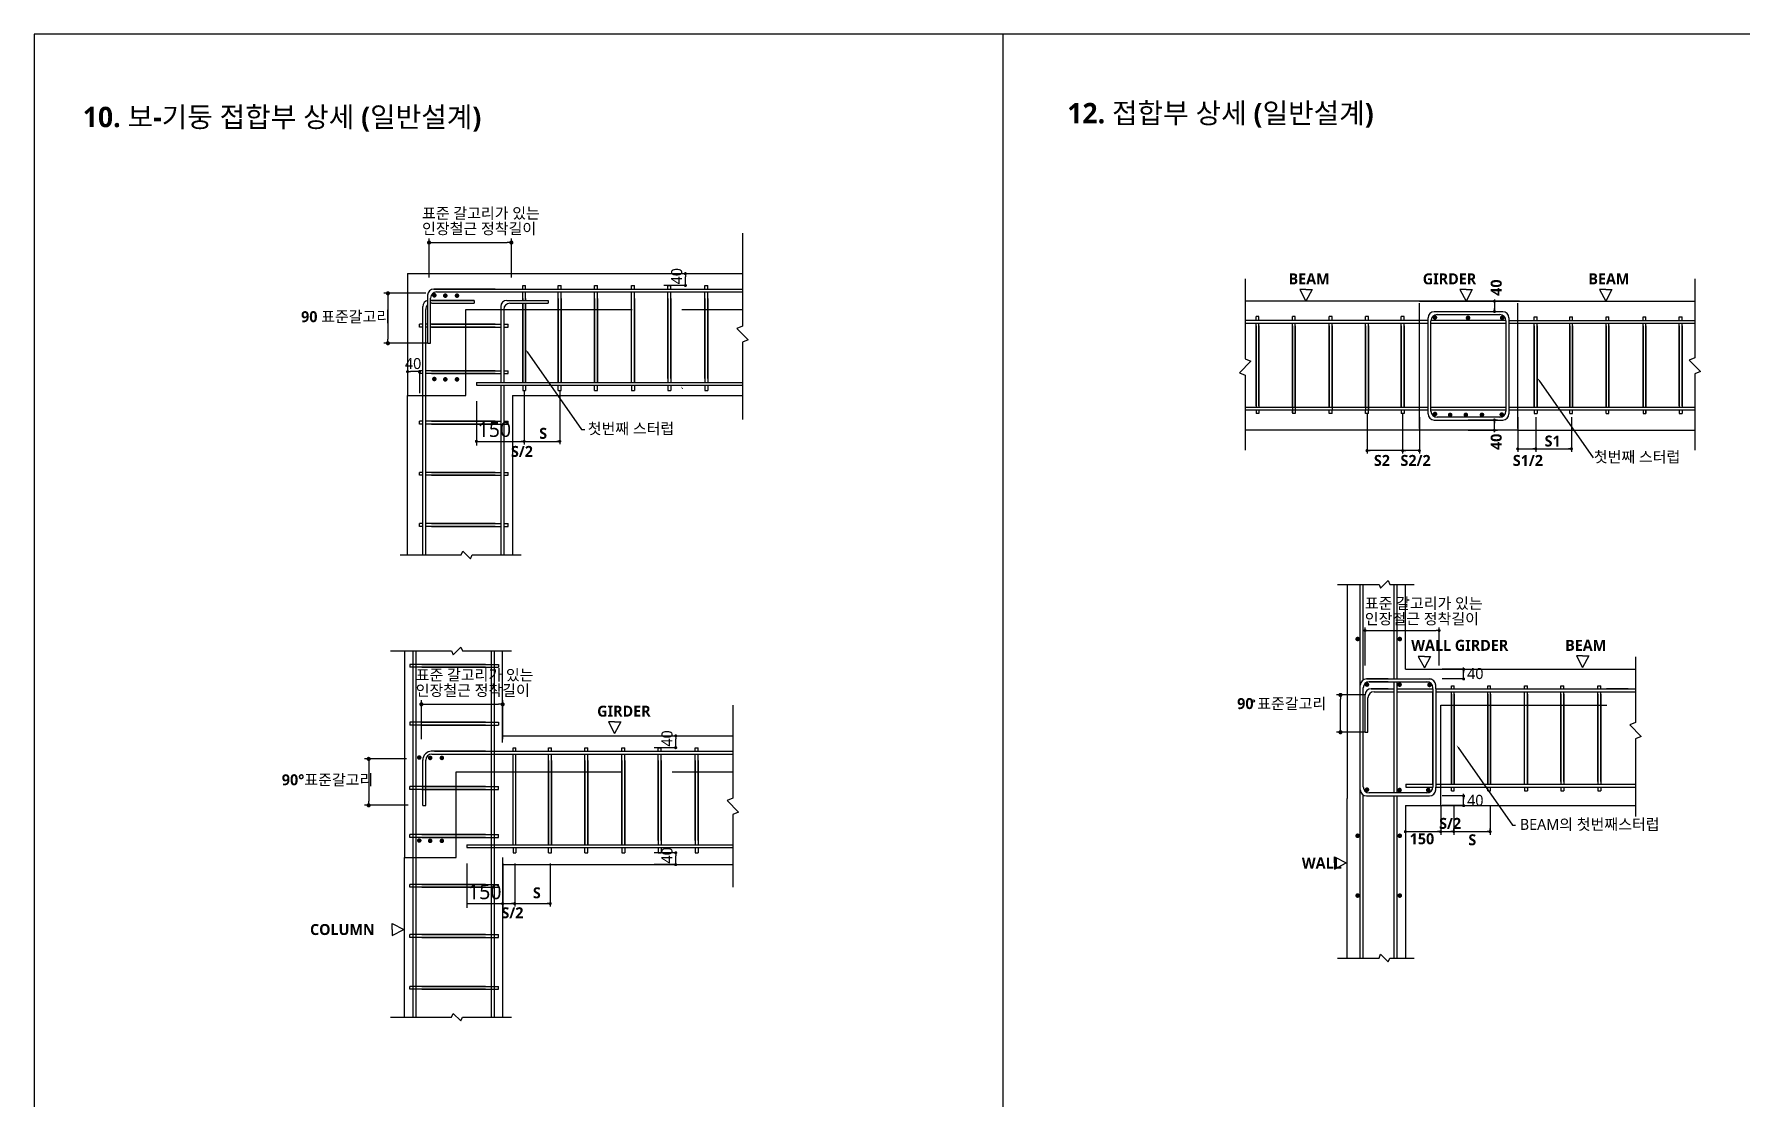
# Model space of a CAD drawing. Header units: millimetres. Extents: x 4573 to 501064, y -176100 to -4304.
# Drawn here: x 4573 to 45697, y -91050 to -65400 of the extents above; entities that cross this region are included whole.
import ezdxf

# ---------------------------------------------------------------- set-up
doc = ezdxf.new("R2010")
doc.units = ezdxf.units.MM
doc.header["$LTSCALE"] = 800
doc.linetypes.add('HID5', pattern=[6.5, 5, -1.5])
doc.layers.get('Defpoints').update_dxf_attribs({"color": 147})
for name, color, linetype in [('BAR', 40, 'Continuous'), ('BAR-S', 4, 'Continuous'), ('DIM', 7, 'Continuous'), ('ELE4', 4, 'Continuous'), ('MIDDLE', 6, 'Continuous'), ('RXLEADER', 7, 'Continuous'), ('SYM', 7, 'Continuous'), ('TEXT5', 7, 'Continuous'), ('W1', 2, 'Continuous')]:
    doc.layers.add(name, color=color, linetype=linetype)
doc.styles.get("Standard").update_dxf_attribs({"font": 'malgun.ttf'})
doc.styles.add('XR-SHEET-맑은고딕', font='malgun.ttf')
doc.styles.add('맑은고딕B', font='malgunbd.ttf')
doc.dimstyles.new('AA', dxfattribs={"dimscale": 0, "dimtxt": 360, "dimasz": 200, "dimexe": 100, "dimexo": 3, "dimgap": 100, "dimtad": 1, "dimdec": 0, "dimzin": 0, "dimdsep": 46, "dimtxsty": 'Standard', "dimcen": 3, "dimadec": 0, "dimazin": 0, "dimtfac": 1, "dimtdec": 0, "dimtix": 1, "dimtmove": 0, "dimatfit": 0, "dimfxl": 1, "dimtolj": 1, "dimtzin": 0, "dimarcsym": 0})

# ---------------------------------------------------------------- blocks, each defined once
blk = doc.blocks.new('*D236')
at = {"layer": 'Defpoints', "color": 0, "transparency": 16777216}
for p in [(14993, -85376), (15856, -85376), (15856, -86346)]:
    blk.add_point(p, dxfattribs=at)
at = {"layer": 'DIM', "color": 0, "lineweight": -2, "transparency": 16777216}
for p, q in [((14993, -85379), (14993, -86446)), ((15856, -85379), (15856, -86446)), ((14993, -86346), (15856, -86346))]:
    blk.add_line(p, q, dxfattribs=at)
at = {"layer": 'DIM', "color": 0, "transparency": 16777216, "insert": (15425, -86062), "char_height": 360, "attachment_point": 5}
blk.add_mtext('\\A1;150', dxfattribs=at)
blk = doc.blocks.new('_Dot')
at = {"color": 0, "linetype": 'ByBlock', "lineweight": -2}
blk.add_line((-0.5, 0), (-1, 0), dxfattribs=at)
at = {"color": 0, "linetype": 'ByBlock', "const_width": 0.5}
blk.add_lwpolyline([(-0.25, 0, 1), (0.25, 0, 1)], format="xyb", close=True, dxfattribs=at)
blk = doc.blocks.new('*D237')
at = {"layer": 'Defpoints', "color": 0, "transparency": 16777216}
for p in [(13543, -82860), (12629, -83978), (13587, -83978)]:
    blk.add_point(p, dxfattribs=at)
at = {"layer": 'DIM', "color": 0, "lineweight": -2, "transparency": 16777216}
for p, q in [((13540, -82860), (12529, -82860)), ((12629, -82960), (12629, -83878)), ((13584, -83978), (12529, -83978))]:
    blk.add_line(p, q, dxfattribs=at)
at = {"layer": 'DIM', "color": 0, "lineweight": -2, "transparency": 16777216, "xscale": 100, "yscale": 100, "zscale": 100}
for p, rotation in [((12629, -82860), 90), ((12629, -83978), 270)]:
    blk.add_blockref('_Dot', p, dxfattribs=dict(at, rotation=rotation))
blk = doc.blocks.new('*D233')
at = {"layer": 'Defpoints', "color": 0, "transparency": 16777216}
for p in [(15856, -81545), (13899, -82390), (15856, -82390)]:
    blk.add_point(p, dxfattribs=at)
at = {"layer": 'DIM', "color": 0, "lineweight": -2, "transparency": 16777216}
for p, q in [((13899, -82387), (13899, -81445)), ((13999, -81545), (15756, -81545)), ((15856, -82387), (15856, -81445))]:
    blk.add_line(p, q, dxfattribs=at)
at = {"layer": 'DIM', "color": 0, "lineweight": -2, "transparency": 16777216, "xscale": 100, "yscale": 100, "zscale": 100, "rotation": 180}
blk.add_blockref('_Dot', (13899, -81545), dxfattribs=at)
at = {"layer": 'DIM', "color": 0, "lineweight": -2, "transparency": 16777216, "xscale": 100, "yscale": 100, "zscale": 100}
blk.add_blockref('_Dot', (15856, -81545), dxfattribs=at)
blk = doc.blocks.new('*D229')
at = {"layer": 'Defpoints', "color": 0, "linetype": 'ByBlock', "transparency": 16777216}
for p in [(15224, -74240), (16089, -74240), (16089, -75210)]:
    blk.add_point(p, dxfattribs=at)
at = {"layer": 'DIM', "color": 0, "linetype": 'ByBlock', "lineweight": -2, "transparency": 16777216}
for p, q in [((15224, -74243), (15224, -75310)), ((16089, -74243), (16089, -75310)), ((15224, -75210), (16089, -75210))]:
    blk.add_line(p, q, dxfattribs=at)
at = {"layer": 'DIM', "color": 0, "linetype": 'ByBlock', "transparency": 16777216, "insert": (15656, -74926), "char_height": 360, "attachment_point": 5}
blk.add_mtext('\\A1;150', dxfattribs=at)
blk = doc.blocks.new('*D230')
at = {"layer": 'Defpoints', "color": 0, "linetype": 'ByBlock', "transparency": 16777216}
for p in [(16065, -70421), (14083, -71265), (16065, -71265)]:
    blk.add_point(p, dxfattribs=at)
at = {"layer": 'DIM', "color": 0, "linetype": 'ByBlock', "lineweight": -2, "transparency": 16777216}
for p, q in [((14083, -71262), (14083, -70321)), ((16065, -71262), (16065, -70321)), ((14183, -70421), (15965, -70421))]:
    blk.add_line(p, q, dxfattribs=at)
at = {"layer": 'DIM', "color": 0, "linetype": 'ByBlock', "lineweight": -2, "transparency": 16777216, "xscale": 100, "yscale": 100, "zscale": 100, "rotation": 180}
blk.add_blockref('_Dot', (14083, -70421), dxfattribs=at)
at = {"layer": 'DIM', "color": 0, "linetype": 'ByBlock', "lineweight": -2, "transparency": 16777216, "xscale": 100, "yscale": 100, "zscale": 100}
blk.add_blockref('_Dot', (16065, -70421), dxfattribs=at)
blk = doc.blocks.new('*D231')
at = {"layer": 'Defpoints', "color": 0, "linetype": 'ByBlock', "transparency": 16777216}
for p in [(14006, -71644), (13092, -72847), (14050, -72847)]:
    blk.add_point(p, dxfattribs=at)
at = {"layer": 'DIM', "color": 0, "linetype": 'ByBlock', "lineweight": -2, "transparency": 16777216}
for p, q in [((14003, -71644), (12992, -71644)), ((13092, -71744), (13092, -72747)), ((14047, -72847), (12992, -72847))]:
    blk.add_line(p, q, dxfattribs=at)
at = {"layer": 'DIM', "color": 0, "linetype": 'ByBlock', "lineweight": -2, "transparency": 16777216, "xscale": 100, "yscale": 100, "zscale": 100}
for p, rotation in [((13092, -71644), 90), ((13092, -72847), 270)]:
    blk.add_blockref('_Dot', p, dxfattribs=dict(at, rotation=rotation))
blk = doc.blocks.new('*D238')
at = {"layer": 'Defpoints', "color": 0, "transparency": 16777216}
for p in [(36032, -81319), (36623, -81319), (36623, -82218)]:
    blk.add_point(p, dxfattribs=at)
at = {"layer": 'DIM', "color": 0, "lineweight": -2, "transparency": 16777216}
for p, q in [((36620, -81319), (35932, -81319)), ((36032, -82118), (36032, -81419)), ((36620, -82218), (35932, -82218))]:
    blk.add_line(p, q, dxfattribs=at)
at = {"layer": 'DIM', "color": 0, "lineweight": -2, "transparency": 16777216, "xscale": 100, "yscale": 100, "zscale": 100}
for p, rotation in [((36032, -81319), 90), ((36032, -82218), 270)]:
    blk.add_blockref('_Dot', p, dxfattribs=dict(at, rotation=rotation))

msp = doc.modelspace()

# ---------------------------------------------------------------- linework, layer by layer
at = {"color": 7}
for p, q in [((20256.5, -71454.6), (19737.1, -71454.6)), ((38997.2, -80702.2), (38477.8, -80702.2)), ((38997.2, -80934.5), (38477.8, -80934.5))]:
    msp.add_line(p, q, dxfattribs=at)
at = {"color": 0, "linetype": 'ByBlock'}
for p, q in [((20256.5, -71381.1), (20256.5, -71242.9)), ((38997.2, -80861), (38997.2, -80654.6))]:
    msp.add_line(p, q, dxfattribs=at)
at = {"color": 4}
for p, q in [((34068.1, -72200.4), (33998.6, -72200.4)), ((34942.2, -72200.4), (34872.7, -72200.4)), ((35832.5, -72200.4), (35763, -72200.4)), ((36706.6, -72200.4), (36637.1, -72200.4)), ((37564.5, -72200.4), (37495, -72200.4)), ((40694.9, -72211.2), (40764.4, -72211.2)), ((41552.8, -72211.2), (41622.3, -72211.2)), ((42426.9, -72211.2), (42496.4, -72211.2)), ((43317.2, -72211.2), (43386.7, -72211.2)), ((44191.3, -72211.2), (44260.8, -72211.2)), ((34068.1, -74537.1), (33998.6, -74537.1)), ((34942.2, -74537.1), (34872.7, -74537.1)), ((35832.5, -74537.1), (35763, -74537.1)), ((36706.6, -74537.1), (36637.1, -74537.1)), ((37564.5, -74537.1), (37495, -74537.1)), ((40694.9, -74540.4), (40764.4, -74540.4)), ((41552.8, -74540.4), (41622.3, -74540.4)), ((42426.9, -74540.4), (42496.4, -74540.4)), ((43317.2, -74540.4), (43386.7, -74540.4)), ((44191.3, -74540.4), (44260.8, -74540.4))]:
    msp.add_line(p, q, dxfattribs=at)
at = {"color": 4, "const_width": 55}
for points in [[(38278.8, -72225.8, 1), (38334.2, -72225.8, 1)], [(39075.5, -72234.8, 1), (39130.8, -72234.8, 1)], [(39898.2, -72234.8, 1), (39953.5, -72234.8, 1)], [(38281, -74552, 1), (38336.3, -74552, 1)], [(38645.9, -74573.3, 1), (38701.2, -74573.3, 1)], [(39022.2, -74570.5, 1), (39077.5, -74570.5, 1)], [(39411.7, -74570.3, 1), (39467, -74570.3, 1)], [(39887.1, -74564.1, 1), (39942.4, -74564.1, 1)]]:
    msp.add_lwpolyline(points, format="xyb", close=True, dxfattribs=at)
at = {"color": 7}
msp.add_circle((33934.5, -81464), 27.6, dxfattribs=at)
at = {"layer": 'BAR'}
for p, q in [((14196.8, -71540.4), (21629.3, -71540.4)), ((15671.9, -71540.4), (14196.8, -71540.4)), ((16338.2, -71540.4), (16338.2, -71454.1)), ((16338.2, -71454.1), (16407.7, -71454.1)), ((16407.7, -71540.4), (16407.7, -71454.1)), ((17196.1, -71540.4), (17196.1, -71454.1)), ((17196.1, -71454.1), (17265.6, -71454.1)), ((17265.6, -71540.4), (17265.6, -71454.1)), ((18070.2, -71540.4), (18070.2, -71454.1)), ((18070.2, -71454.1), (18139.7, -71454.1)), ((18139.7, -71540.4), (18139.7, -71454.1)), ((18960.5, -71540.4), (18960.5, -71454.1)), ((18960.5, -71454.1), (19030, -71454.1)), ((19030, -71540.4), (19030, -71454.1)), ((19834.6, -71540.4), (19834.6, -71454.1)), ((19834.6, -71454.1), (19904.1, -71454.1)), ((19904.1, -71540.4), (19904.1, -71454.1)), ((20724.9, -71540.4), (20724.9, -71454.1)), ((20724.9, -71454.1), (20794.4, -71454.1)), ((20794.4, -71540.4), (20794.4, -71454.1)), ((13936.2, -77946), (13936.2, -71960.4)), ((14049.8, -72847.2), (14049.8, -71687.4)), ((14119.2, -72847.2), (14119.2, -71756.9)), ((15166.1, -71813.4), (14119.2, -71813.4)), ((14144.7, -71813.4), (15166.1, -71813.4)), ((14152.7, -71882.8), (15166.1, -71882.8)), ((14266.3, -71609.9), (21629.3, -71609.9)), ((15166.1, -71813.4), (15166.1, -71882.8)), ((15810.9, -71960.4), (15810.9, -73790.7)), ((15958, -71813.4), (16955.6, -71813.4)), ((16027.5, -71882.8), (16955.6, -71882.8)), ((16338.2, -71813.4), (16338.2, -71609.9)), ((16338.2, -71766.8), (16338.2, -71813.4)), ((16338.2, -71882.8), (16338.2, -73790.7)), ((16338.2, -73807.3), (16338.2, -71882.8)), ((16407.7, -71813.4), (16407.7, -71609.9)), ((16407.7, -71766.8), (16407.7, -71813.4)), ((16407.7, -71882.8), (16407.7, -73790.7)), ((16407.7, -73807.3), (16407.7, -71882.8)), ((16955.6, -71813.4), (16955.6, -71882.8)), ((17196.1, -73790.7), (17196.1, -71609.9)), ((17196.1, -71766.8), (17196.1, -73790.7)), ((17265.6, -73790.7), (17265.6, -71609.9)), ((17265.6, -71766.8), (17265.6, -73790.7)), ((18070.2, -73790.7), (18070.2, -71609.9)), ((18070.2, -71766.8), (18070.2, -73790.7)), ((18139.7, -73790.7), (18139.7, -71609.9)), ((18139.7, -71766.8), (18139.7, -73790.7)), ((18960.5, -73794.1), (18960.5, -71609.9)), ((19030, -73790.7), (19030, -71609.9)), ((19030, -71766.8), (19030, -73790.7)), ((19834.6, -73692.4), (19834.6, -71609.9)), ((19834.6, -71766.8), (19834.6, -73790.7)), ((19904.1, -73692.4), (19904.1, -71609.9)), ((19904.1, -71766.8), (19904.1, -73790.7)), ((20724.9, -73692.4), (20724.9, -71609.9)), ((20724.9, -71766.8), (20724.9, -73790.7)), ((20794.4, -73692.4), (20794.4, -71609.9)), ((20794.4, -71766.8), (20794.4, -73790.7)), ((14005.7, -77946), (14005.7, -72029.9)), ((15880.4, -72029.9), (15880.4, -73790.7)), ((38142, -72302), (33733.6, -72302)), ((38142, -72371.5), (33733.6, -72371.5)), ((33998.6, -72302), (33998.6, -72200.4)), ((33998.6, -74352.2), (33998.6, -72371.5)), ((34068.1, -72302), (34068.1, -72200.4)), ((34068.1, -74352.2), (34068.1, -72371.5)), ((34872.7, -72302), (34872.7, -72200.4)), ((34872.7, -74392), (34872.7, -72371.5)), ((34942.2, -72302), (34942.2, -72200.4)), ((34942.2, -74392), (34942.2, -72371.5)), ((35763, -72302), (35763, -72200.4)), ((35763, -74392), (35763, -72371.5)), ((35832.5, -72302), (35832.5, -72200.4)), ((35832.5, -74392), (35832.5, -72371.5)), ((36637.1, -72302), (36637.1, -72200.4)), ((36637.1, -74392), (36637.1, -72371.5)), ((36706.6, -72302), (36706.6, -72200.4)), ((36706.6, -74537.1), (36706.6, -72371.5)), ((37495, -72302), (37495, -72200.4)), ((37495, -74392), (37495, -72371.5)), ((37564.5, -72302), (37564.5, -72200.4)), ((37564.5, -74392), (37564.5, -72371.5)), ((38142, -74549.4), (38142, -72234.3)), ((40016.7, -72302), (38211.5, -72302)), ((38211.5, -74479.9), (38211.5, -72303.7)), ((40016.7, -72371.5), (38211.5, -72371.5)), ((39939.1, -72087.2), (38289, -72087.2)), ((38358.5, -72156.7), (39869.6, -72156.7)), ((40016.7, -72303.7), (40016.7, -74479.9)), ((40086.2, -72234.3), (40086.2, -74549.4)), ((40086.2, -72302), (44564.7, -72302)), ((44564.7, -72371.5), (40086.2, -72371.5)), ((40694.9, -72302), (40694.9, -72211.2)), ((40694.9, -74392), (40694.9, -72371.5)), ((40764.4, -72302), (40764.4, -72211.2)), ((40764.4, -74392), (40764.4, -72371.5)), ((41552.8, -72302), (41552.8, -72211.2)), ((41552.8, -74392), (41552.8, -72371.5)), ((41622.3, -72302), (41622.3, -72211.2)), ((41622.3, -74392), (41622.3, -72371.5)), ((42426.9, -72302), (42426.9, -72211.2)), ((42426.9, -74392), (42426.9, -72371.5)), ((42496.4, -72302), (42496.4, -72211.2)), ((42496.4, -74392), (42496.4, -72371.5)), ((43317.2, -72302), (43317.2, -72211.2)), ((43317.2, -74392), (43317.2, -72371.5)), ((43386.7, -72302), (43386.7, -72211.2)), ((43386.7, -74392), (43386.7, -72371.5)), ((44191.3, -72302), (44191.3, -72211.2)), ((44191.3, -74352.2), (44191.3, -72371.5)), ((44260.8, -72302), (44260.8, -72211.2)), ((44260.8, -74352.2), (44260.8, -72371.5)), ((13936.2, -72389.2), (13852.6, -72389.2)), ((13852.6, -72458.7), (13852.6, -72389.2)), ((13936.2, -72458.7), (13852.6, -72458.7)), ((14049.8, -72389.2), (14005.7, -72389.2)), ((14049.8, -72458.7), (14005.7, -72458.7)), ((15672.9, -72389.2), (14119.2, -72389.2)), ((15672.9, -72458.7), (14119.2, -72458.7)), ((14145.6, -72389.2), (15810.9, -72389.2)), ((14145.6, -72458.7), (15810.9, -72458.7)), ((15880.4, -72389.2), (15985.6, -72389.2)), ((15880.4, -72458.7), (15985.6, -72458.7)), ((15985.6, -72458.7), (15985.6, -72389.2)), ((33998.6, -72426.5), (33998.6, -74392)), ((34068.1, -72426.5), (34068.1, -74392)), ((34872.7, -72426.5), (34872.7, -74537.1)), ((34942.2, -72426.5), (34942.2, -74537.1)), ((35763, -72426.5), (35763, -74392)), ((35832.5, -72426.5), (35832.5, -74467.6)), ((36637.1, -72426.5), (36637.1, -74467.6)), ((36706.6, -72426.5), (36706.6, -74467.6)), ((37495, -72426.5), (37495, -74392)), ((37564.5, -72426.5), (37564.5, -74392)), ((40694.9, -72426.5), (40694.9, -74392)), ((40764.4, -72426.5), (40764.4, -74392)), ((41552.8, -72426.5), (41552.8, -74392)), ((41622.3, -72426.5), (41622.3, -74392)), ((42426.9, -72426.5), (42426.9, -74392)), ((42496.4, -72426.5), (42496.4, -74392)), ((43317.2, -72426.5), (43317.2, -74392)), ((43386.7, -72426.5), (43386.7, -74392)), ((44191.3, -72426.5), (44191.3, -74392)), ((44260.8, -72426.5), (44260.8, -74392)), ((14049.8, -72847.2), (14119.2, -72847.2)), ((13936.2, -73508.6), (13852.6, -73508.6)), ((13936.2, -73578), (13852.6, -73578)), ((15672.9, -73508.6), (14005.7, -73508.6)), ((15672.9, -73578), (14005.7, -73578)), ((14145.6, -73508.6), (15810.9, -73508.6)), ((14145.6, -73578), (15810.9, -73578)), ((15880.4, -73508.6), (15985.6, -73508.6)), ((15880.4, -73578), (15985.6, -73578)), ((15985.6, -73578), (15985.6, -73508.6)), ((15224.2, -73790.7), (21629.3, -73790.7)), ((15224.2, -73790.7), (15224.2, -73860.1)), ((15224.2, -73860.1), (21629.3, -73860.1)), ((15810.9, -73860.1), (15810.9, -77946)), ((15880.4, -73860.1), (15880.4, -77946)), ((16338.2, -73860.1), (16338.2, -73985.5)), ((16338.2, -73985.5), (16407.7, -73985.5)), ((16407.7, -73860.1), (16407.7, -73985.5)), ((17196.1, -73985.5), (17196.1, -73860.1)), ((17196.1, -73985.5), (17265.6, -73985.5)), ((17265.6, -73985.5), (17265.6, -73860.1)), ((18070.2, -73985.5), (18070.2, -73860.1)), ((18070.2, -73985.5), (18139.7, -73985.5)), ((18139.7, -73985.5), (18139.7, -73860.1)), ((18960.5, -73860.1), (18960.5, -73985.5)), ((18960.5, -73985.5), (19030, -73985.5)), ((19030, -73860.1), (19030, -73985.5)), ((19030, -73863.5), (19030, -73860.1)), ((19834.6, -73860.1), (19834.6, -73985.5)), ((19834.6, -73985.5), (19904.1, -73985.5)), ((19904.1, -73860.1), (19904.1, -73985.5)), ((20724.9, -73860.1), (20724.9, -73985.5)), ((20724.9, -73985.5), (20794.4, -73985.5)), ((20794.4, -73860.1), (20794.4, -73985.5)), ((38142, -74392), (33733.6, -74392)), ((40016.7, -74392), (38211.5, -74392)), ((44564.7, -74392), (40086.2, -74392)), ((13936.2, -74725.8), (13852.6, -74725.8)), ((13852.6, -74795.3), (13852.6, -74725.8)), ((13936.2, -74795.3), (13852.6, -74795.3)), ((15672.9, -74725.8), (14005.7, -74725.8)), ((15672.9, -74795.3), (14005.7, -74795.3)), ((14145.6, -74725.8), (15810.9, -74725.8)), ((14145.6, -74795.3), (15810.9, -74795.3)), ((15880.4, -74725.8), (15985.6, -74725.8)), ((15880.4, -74795.3), (15985.6, -74795.3)), ((15985.6, -74795.3), (15985.6, -74725.8)), ((38142, -74461.5), (33733.6, -74461.5)), ((33998.6, -74461.5), (33998.6, -74537.1)), ((34068.1, -74461.5), (34068.1, -74537.1)), ((34872.7, -74523.3), (34872.7, -74461.5)), ((35763, -74461.5), (35763, -74467.6)), ((35763, -74537.1), (35763, -74461.5)), ((35832.5, -74537.1), (35832.5, -74461.5)), ((36637.1, -74537.1), (36637.1, -74461.5)), ((37495, -74461.5), (37495, -74537.1)), ((37495, -74467.1), (37495, -74461.5)), ((37564.5, -74461.5), (37564.5, -74537.1)), ((37564.5, -74467.1), (37564.5, -74461.5)), ((40016.7, -74461.5), (38211.5, -74461.5)), ((38289, -74696.4), (39939.1, -74696.4)), ((39869.6, -74626.9), (38358.5, -74626.9)), ((44564.7, -74461.5), (40086.2, -74461.5)), ((40694.9, -74461.5), (40694.9, -74540.4)), ((40694.9, -74467.1), (40694.9, -74461.5)), ((40764.4, -74461.5), (40764.4, -74540.4)), ((40764.4, -74467.1), (40764.4, -74461.5)), ((41552.8, -74540.4), (41552.8, -74461.5)), ((41622.3, -74540.4), (41622.3, -74461.5)), ((42426.9, -74540.4), (42426.9, -74461.5)), ((42496.4, -74540.4), (42496.4, -74461.5)), ((43317.2, -74461.5), (43317.2, -74540.4)), ((43386.7, -74461.5), (43386.7, -74540.4)), ((43386.7, -74523.3), (43386.7, -74461.5)), ((44191.3, -74461.5), (44191.3, -74540.4)), ((44260.8, -74461.5), (44260.8, -74540.4)), ((13936.2, -75957.5), (13852.6, -75957.5)), ((13852.6, -76027), (13852.6, -75957.5)), ((13936.2, -76027), (13852.6, -76027)), ((15672.9, -75957.5), (14005.7, -75957.5)), ((15672.9, -76027), (14005.7, -76027)), ((14145.6, -75957.5), (15810.9, -75957.5)), ((14145.6, -76027), (15810.9, -76027)), ((15880.4, -75957.5), (15985.6, -75957.5)), ((15880.4, -76027), (15985.6, -76027)), ((15985.6, -76027), (15985.6, -75957.5)), ((13936.2, -77190.5), (13852.6, -77190.5)), ((13852.6, -77260), (13852.6, -77190.5)), ((13936.2, -77260), (13852.6, -77260)), ((15672.9, -77190.5), (14005.7, -77190.5)), ((15672.9, -77260), (14005.7, -77260)), ((14145.6, -77190.5), (15810.9, -77190.5)), ((14145.6, -77260), (15810.9, -77260)), ((15880.4, -77190.5), (15985.6, -77190.5)), ((15880.4, -77260), (15985.6, -77260)), ((15985.6, -77260), (15985.6, -77190.5)), ((36509.7, -87659.1), (36509.7, -78657.3)), ((36579.2, -80956.3), (36579.2, -78657.3)), ((37317.3, -78657.3), (37317.3, -80934.1)), ((37386.8, -78657.3), (37386.8, -80934.1)), ((13619.5, -80583.4), (13619.5, -80652.9)), ((15439.8, -80583.4), (13619.5, -80583.4)), ((13703.1, -89081.7), (13703.1, -80259.7)), ((13772.6, -89081.7), (13772.6, -80259.7)), ((13912.5, -80583.4), (15752.5, -80583.4)), ((15577.9, -80259.7), (15577.9, -89081.7)), ((15647.3, -80259.7), (15647.3, -89081.7)), ((15752.5, -80583.4), (15752.5, -80652.9)), ((15439.8, -80652.9), (13619.5, -80652.9)), ((13912.5, -80652.9), (15752.5, -80652.9)), ((36656.8, -80934.1), (38226.6, -80934.1)), ((37179.3, -80934.1), (36656.8, -80934.1)), ((36719.1, -81003.6), (38157.1, -81003.6)), ((37179.3, -81003.6), (36726.2, -81003.6)), ((37317.3, -81003.6), (37317.3, -81241.7)), ((37386.8, -81003.6), (37386.8, -81241.7)), ((36579.2, -83533.3), (36579.2, -81150.7)), ((36623.3, -82218.1), (36623.3, -81319.2)), ((36692.7, -82218.1), (36692.7, -81388.7)), ((36770.3, -81172.2), (37317.3, -81172.2)), ((37178.3, -81172.2), (36770.3, -81172.2)), ((36839.8, -81241.7), (37317.3, -81241.7)), ((37317.3, -81241.7), (37317.3, -83680.3)), ((37386.8, -81172.2), (38255.7, -81172.2)), ((37386.8, -81241.7), (38255.7, -81241.7)), ((37386.8, -81241.7), (37386.8, -83680.3)), ((38255.7, -81172.2), (38255.7, -81150.7)), ((38255.7, -81172.2), (38255.7, -83539.2)), ((38255.7, -83469.7), (38255.7, -81241.7)), ((38325.2, -81172.2), (38325.2, -81081.2)), ((38325.2, -81172.2), (38435.9, -81172.2)), ((38325.2, -81172.2), (38325.2, -83539.2)), ((38325.2, -81241.7), (43135.7, -81241.7)), ((38435.9, -81172.2), (43135.7, -81172.2)), ((38702.5, -81172.2), (38702.5, -81102.4)), ((38702.5, -81102.4), (38772, -81102.4)), ((38702.5, -83469.7), (38702.5, -81241.7)), ((38702.5, -81300.2), (38702.5, -83469.7)), ((38772, -81172.2), (38772, -81102.4)), ((38772, -83469.7), (38772, -81241.7)), ((38772, -81300.2), (38772, -83469.7)), ((39576.6, -81172.2), (39576.6, -81102.4)), ((39576.6, -81102.4), (39646.1, -81102.4)), ((39576.6, -83469.7), (39576.6, -81241.7)), ((39576.6, -81300.2), (39576.6, -83469.7)), ((39646.1, -81172.2), (39646.1, -81102.4)), ((39646.1, -83469.7), (39646.1, -81241.7)), ((39646.1, -81300.2), (39646.1, -83469.7)), ((40466.9, -81172.2), (40466.9, -81102.4)), ((40466.9, -81102.4), (40536.4, -81102.4)), ((40466.9, -83469.7), (40466.9, -81241.7)), ((40536.4, -81172.2), (40536.4, -81102.4)), ((40536.4, -83469.7), (40536.4, -81241.7)), ((40536.4, -81300.2), (40536.4, -83469.7)), ((41341, -81172.2), (41341, -81102.4)), ((41341, -81102.4), (41410.5, -81102.4)), ((41341, -83405.6), (41341, -81241.7)), ((41341, -81300.2), (41341, -83469.7)), ((41410.5, -81172.2), (41410.5, -81102.4)), ((41410.5, -83405.6), (41410.5, -81241.7)), ((41410.5, -81300.2), (41410.5, -83469.7)), ((42231.3, -81172.2), (42231.3, -81102.4)), ((42231.3, -81102.4), (42300.8, -81102.4)), ((42231.3, -83405.6), (42231.3, -81241.7)), ((42231.3, -81300.2), (42231.3, -83469.7)), ((42300.8, -81172.2), (42300.8, -81102.4)), ((42300.8, -83405.6), (42300.8, -81241.7)), ((42300.8, -81300.2), (42300.8, -83469.7)), ((13619.5, -81976.8), (13619.5, -82046.3)), ((15439.8, -81976.8), (13619.5, -81976.8)), ((15439.8, -82046.3), (13619.5, -82046.3)), ((13912.5, -81976.8), (15752.5, -81976.8)), ((13912.5, -82046.3), (15752.5, -82046.3)), ((15752.5, -81976.8), (15752.5, -82046.3)), ((36623.3, -82218.1), (36692.7, -82218.1)), ((16105.2, -82676.1), (16105.2, -82589.8)), ((16105.2, -82589.8), (16174.6, -82589.8)), ((16174.6, -82676.1), (16174.6, -82589.8)), ((16963.1, -82676.1), (16963.1, -82589.8)), ((16963.1, -82589.8), (17032.6, -82589.8)), ((17032.6, -82676.1), (17032.6, -82589.8)), ((17837.2, -82676.1), (17837.2, -82589.8)), ((17837.2, -82589.8), (17906.7, -82589.8)), ((17906.7, -82676.1), (17906.7, -82589.8)), ((18727.5, -82676.1), (18727.5, -82589.8)), ((18727.5, -82589.8), (18797, -82589.8)), ((18797, -82676.1), (18797, -82589.8)), ((19601.6, -82676.1), (19601.6, -82589.8)), ((19601.6, -82589.8), (19671.1, -82589.8)), ((19671.1, -82676.1), (19671.1, -82589.8)), ((20491.9, -82676.1), (20491.9, -82589.8)), ((20491.9, -82589.8), (20561.4, -82589.8)), ((20561.4, -82676.1), (20561.4, -82589.8)), ((13932.8, -83983), (13932.8, -82880)), ((14002.3, -83983), (14002.3, -82892.7)), ((15438.9, -82676.1), (14136.7, -82676.1)), ((14149.3, -82745.6), (21396.2, -82745.6)), ((14210.5, -82676.1), (16696.4, -82676.1)), ((16105.2, -84926.4), (16105.2, -82745.6)), ((16174.6, -84926.4), (16174.6, -82745.6)), ((16696.4, -82676.1), (21396.2, -82676.1)), ((16963.1, -84926.4), (16963.1, -82745.6)), ((16963.1, -82902.5), (16963.1, -84926.4)), ((17032.6, -84926.4), (17032.6, -82745.6)), ((17032.6, -82902.5), (17032.6, -84926.4)), ((17837.2, -84926.4), (17837.2, -82745.6)), ((17837.2, -82902.5), (17837.2, -84926.4)), ((17906.7, -84926.4), (17906.7, -82745.6)), ((17906.7, -82902.5), (17906.7, -84926.4)), ((18727.5, -84929.8), (18727.5, -82745.6)), ((18727.5, -82902.5), (18727.5, -84926.4)), ((18797, -84926.4), (18797, -82745.6)), ((18797, -82902.5), (18797, -84926.4)), ((19601.6, -84828.2), (19601.6, -82745.6)), ((19601.6, -82902.5), (19601.6, -84926.4)), ((19671.1, -84828.2), (19671.1, -82745.6)), ((19671.1, -82902.5), (19671.1, -84926.4)), ((20491.9, -84828.2), (20491.9, -82745.6)), ((20491.9, -82902.5), (20491.9, -84926.4)), ((20561.4, -84828.2), (20561.4, -82745.6)), ((20561.4, -82902.5), (20561.4, -84926.4)), ((37607, -83469.7), (37607, -83539.2)), ((37607, -83469.7), (38255.7, -83469.7)), ((38325.2, -83469.7), (43135.7, -83469.7)), ((13619.5, -83594.5), (13619.5, -83525)), ((15439.8, -83525), (13619.5, -83525)), ((15439.8, -83594.5), (13619.5, -83594.5)), ((13912.5, -83525), (15752.5, -83525)), ((13912.5, -83594.5), (15752.5, -83594.5)), ((15752.5, -83594.5), (15752.5, -83525)), ((36579.2, -87659.1), (36579.2, -83727.7)), ((36656.8, -83749.8), (38178.2, -83749.8)), ((38108.7, -83680.3), (36726.2, -83680.3)), ((37317.3, -83749.8), (37317.3, -87659.1)), ((37386.8, -83749.8), (37386.8, -87659.1)), ((37607, -83539.2), (38255.7, -83539.2)), ((38325.2, -83539.2), (43135.7, -83539.2)), ((38325.2, -83602.8), (38325.2, -83539.2)), ((38702.5, -83630.5), (38702.5, -83539.2)), ((38702.5, -83630.5), (38772, -83630.5)), ((38772, -83630.5), (38772, -83539.2)), ((39576.6, -83630.5), (39576.6, -83539.2)), ((39576.6, -83630.5), (39646.1, -83630.5)), ((39646.1, -83630.5), (39646.1, -83539.2)), ((40466.9, -83539.2), (40466.9, -83630.5)), ((40466.9, -83630.5), (40536.4, -83630.5)), ((40536.4, -83539.2), (40536.4, -83630.5)), ((40536.4, -83576.7), (40536.4, -83539.2)), ((41341, -83539.2), (41341, -83630.5)), ((41341, -83630.5), (41410.5, -83630.5)), ((41410.5, -83539.2), (41410.5, -83630.5)), ((42231.3, -83539.2), (42231.3, -83630.5)), ((42231.3, -83630.5), (42300.8, -83630.5)), ((42300.8, -83539.2), (42300.8, -83630.5)), ((13932.8, -83983), (14002.3, -83983)), ((13619.5, -84752.2), (13619.5, -84682.7)), ((15439.8, -84682.7), (13619.5, -84682.7)), ((13912.5, -84682.7), (15752.5, -84682.7)), ((15752.5, -84752.2), (15752.5, -84682.7)), ((15439.8, -84752.2), (13619.5, -84752.2)), ((13912.5, -84752.2), (15752.5, -84752.2)), ((14995, -84926.4), (21396.2, -84926.4)), ((14995, -84926.4), (14995, -84995.9)), ((14995, -84995.9), (21396.2, -84995.9)), ((16105.2, -84995.9), (16105.2, -85121.2)), ((16105.2, -85121.2), (16174.6, -85121.2)), ((16174.6, -84995.9), (16174.6, -85121.2)), ((16963.1, -85121.2), (16963.1, -84995.9)), ((16963.1, -85121.2), (17032.6, -85121.2)), ((17032.6, -85121.2), (17032.6, -84995.9)), ((17837.2, -85121.2), (17837.2, -84995.9)), ((17837.2, -85121.2), (17906.7, -85121.2)), ((17906.7, -85121.2), (17906.7, -84995.9)), ((18727.5, -84995.9), (18727.5, -85121.2)), ((18727.5, -85121.2), (18797, -85121.2)), ((18797, -84995.9), (18797, -85121.2)), ((18797, -84999.3), (18797, -84995.9)), ((19601.6, -84995.9), (19601.6, -85121.2)), ((19601.6, -85121.2), (19671.1, -85121.2)), ((19671.1, -84995.9), (19671.1, -85121.2)), ((20491.9, -84995.9), (20491.9, -85121.2)), ((20491.9, -85121.2), (20561.4, -85121.2)), ((20561.4, -84995.9), (20561.4, -85121.2)), ((13619.5, -85952.2), (13619.5, -85882.7)), ((15439.8, -85882.7), (13619.5, -85882.7)), ((13912.5, -85882.7), (15752.5, -85882.7)), ((15439.8, -85952.2), (13619.5, -85952.2)), ((13912.5, -85952.2), (15752.5, -85952.2)), ((13619.5, -87162.9), (13619.5, -87093.4)), ((15439.8, -87093.4), (13619.5, -87093.4)), ((15439.8, -87162.9), (13619.5, -87162.9)), ((13912.5, -87093.4), (15752.5, -87093.4)), ((13912.5, -87162.9), (15752.5, -87162.9)), ((15752.5, -87162.9), (15752.5, -87093.4)), ((13619.5, -88409.3), (13619.5, -88339.8)), ((15439.8, -88339.8), (13619.5, -88339.8)), ((15439.8, -88409.3), (13619.5, -88409.3)), ((13912.5, -88339.8), (15752.5, -88339.8)), ((13912.5, -88409.3), (15752.5, -88409.3)), ((15752.5, -88409.3), (15752.5, -88339.8))]:
    msp.add_line(p, q, dxfattribs=at)
for centre, radius, start, end in [((14196.8, -71687.4), 147.1, 90, 180), ((14083.3, -71960.4), 147.1, 103.16783, 180), ((14152.7, -72029.9), 147.1, 134.45141, 180), ((14266.3, -71756.9), 147.1, 90, 180), ((14152.7, -72029.9), 147.1, 90, 103.16783), ((15958, -71960.4), 147.1, 90, 180), ((16027.5, -72029.9), 147.1, 90, 180), ((38289, -72234.3), 147.1, 90, 180), ((38358.5, -72303.7), 147.1, 90, 180), ((39869.6, -72303.7), 147.1, 0, 90), ((39939.1, -72234.3), 147.1, 0, 90), ((38289, -74549.4), 147.1, 180, 270), ((38358.5, -74479.9), 147.1, 180, 270), ((39869.6, -74479.9), 147.1, 270, 0), ((39939.1, -74549.4), 147.1, 270, 0), ((36656.8, -81081.2), 147.1, 90, 180), ((36726.2, -81150.7), 147.1, 90, 180), ((38108.7, -81150.7), 147.1, 0, 90), ((38178.2, -81081.2), 147.1, 0, 90), ((36770.3, -81319.2), 147.1, 90, 180), ((36839.8, -81388.7), 147.1, 90, 180), ((14149.3, -82892.7), 216.9, 90, 180), ((14149.3, -82892.7), 147.1, 90, 180), ((36656.8, -83602.8), 147.1, 180, 270), ((36726.2, -83533.3), 147.1, 180, 270), ((38108.7, -83533.3), 147.1, 270, 0), ((38178.2, -83602.8), 147.1, 270, 0)]:
    msp.add_arc(centre, radius, start, end, dxfattribs=at)
at = {"layer": 'BAR-S', "const_width": 55}
for points in [[(14182.8, -71691.5, 1), (14238.2, -71691.5, 1)], [(14446.3, -71700.5, 1), (14501.6, -71700.5, 1)], [(14727.9, -71700.5, 1), (14783.2, -71700.5, 1)], [(14182.8, -73708.2, 1), (14238.2, -73708.2, 1)], [(14446.3, -73717.2, 1), (14501.6, -73717.2, 1)], [(14727.9, -73717.2, 1), (14783.2, -73717.2, 1)], [(36417.1, -79972.1, 1), (36472.4, -79972.1, 1)], [(37432.6, -79972.1, 1), (37488, -79972.1, 1)], [(36642.4, -81069.9, 1), (36697.7, -81069.9, 1)], [(37426.7, -81071.6, 1), (37482, -81071.6, 1)], [(38146.8, -81078.1, 1), (38202.1, -81078.1, 1)], [(13819.2, -82827.2, 1), (13874.5, -82827.2, 1)], [(14082.6, -82836.2, 1), (14137.9, -82836.2, 1)], [(14364.2, -82836.2, 1), (14419.5, -82836.2, 1)], [(36642.8, -83601.1, 1), (36698.1, -83601.1, 1)], [(37426.7, -83610.1, 1), (37482, -83610.1, 1)], [(38116.7, -83610.1, 1), (38172, -83610.1, 1)], [(36417.1, -84711.9, -1), (36472.4, -84711.9, -1)], [(37432.6, -84711.9, -1), (37488, -84711.9, -1)], [(13819.2, -84826, 1), (13874.5, -84826, 1)], [(14082.6, -84835, 1), (14137.9, -84835, 1)], [(14364.2, -84835, 1), (14419.5, -84835, 1)], [(36417.1, -86153.1, -1), (36472.4, -86153.1, -1)], [(37432.6, -86153.1, -1), (37488, -86153.1, -1)]]:
    msp.add_lwpolyline(points, format="xyb", close=True, dxfattribs=at)
at = {"layer": 'DIM'}
for p, q in [((39106.3, -71835.9), (39813.4, -71835.9)), ((39739.9, -71794.6), (39739.9, -72113.4)), ((39106.3, -72084.4), (39813.4, -72084.4)), ((13565.5, -73531), (13565.5, -74050.4)), ((13850.8, -73531), (13850.8, -74050.4)), ((13852.6, -73578), (13852.6, -73508.6)), ((36670.6, -74520.8), (36670.6, -75506.2)), ((37529.2, -74520.8), (37529.2, -75506.2)), ((37930.9, -74629), (37930.9, -75506.2)), ((39106.3, -74695.3), (39813.4, -74695.3)), ((39739.9, -74985.1), (39739.9, -74666.2)), ((40298.8, -74629.4), (40298.8, -75464.8)), ((40734.7, -74629.4), (40734.7, -75464.8)), ((41592.5, -74629.4), (41592.5, -75464.8)), ((39106.3, -74943.7), (39813.4, -74943.7)), ((37857.4, -75432.6), (36670.6, -75432.6)), ((40372.4, -75391.3), (41592.5, -75391.3)), ((36623.2, -80609.3), (36623.2, -79693.8)), ((36696.7, -79767.3), (38333.3, -79767.3)), ((38406.9, -80609.3), (38406.9, -79693.8)), ((42956.8, -81172.2), (42437.5, -81172.2)), ((20023.4, -82590.1), (19504, -82590.1)), ((20023.4, -82516.6), (20023.4, -82378.4)), ((38997.2, -83753.2), (38477.8, -83753.2)), ((38997.2, -83912), (38997.2, -83705.6)), ((37595.2, -83985.5), (37595.2, -84685.6)), ((38445, -83985.5), (38445, -84685.6)), ((38997.2, -83985.5), (38477.8, -83985.5)), ((38759.6, -83985.5), (38759.6, -84685.6)), ((39633.7, -83985.5), (39633.7, -84685.6)), ((37668.8, -84612.1), (38445, -84612.1)), ((38445, -84612.1), (39633.7, -84612.1)), ((38760.3, -84611.1), (38760.3, -84538.5)), ((39634.4, -84611.1), (39634.4, -84538.5)), ((20023.4, -85121.5), (19504, -85121.5)), ((16145.6, -85378), (16145.6, -86419.2)), ((17002.1, -85378), (17002.1, -86419.2)), ((20023.4, -85406.8), (19504, -85406.8)), ((20023.4, -85333.2), (20023.4, -85195)), ((15752.5, -85952.2), (15752.5, -85882.7)), ((15855.8, -85712.1), (15855.8, -86419.2)), ((15855.8, -86345.7), (17002.1, -86345.7))]:
    msp.add_line(p, q, dxfattribs=at)
at = {"layer": 'DIM', "linetype": 'ByBlock'}
for p, q in [((13777.3, -73531), (13639, -73531)), ((16373, -73987.7), (16373, -75283.5)), ((17230.9, -73985.5), (17230.9, -75281.3)), ((15297.7, -75210), (17230.9, -75210))]:
    msp.add_line(p, q, dxfattribs=at)
at = {"layer": 'ELE4', "color": 2}
msp.add_line((27906.7, -116700), (27906.7, -65400), dxfattribs=at)
at = {"layer": 'ELE4'}
msp.add_lwpolyline([(4573.3, -116700), (73350, -116700), (73350, -65400), (4573.3, -65400)], close=True, dxfattribs=at)
at = {"layer": 'RXLEADER'}
for p, q in [((16449.8, -73053.3), (17758, -74924.9)), ((40806.5, -73732.5), (42114.6, -75604.1)), ((17758, -74924.9), (17831.5, -74924.9)), ((38868.8, -82586.7), (40177, -84458.3)), ((40177, -84458.3), (40250.5, -84458.3))]:
    msp.add_line(p, q, dxfattribs=at)
for points in [[(16439.8, -73060.3), (16459.9, -73046.3), (16407.7, -72993)], [(20181.4, -73954.5), (20201.4, -73940.5), (20149.3, -73887.2)], [(40796.4, -73739.5), (40816.5, -73725.5), (40764.4, -73672.2)], [(38858.8, -82593.7), (38878.9, -82579.6), (38826.7, -82526.4)]]:
    msp.add_solid(points, dxfattribs=at)
at = {"layer": 'SYM'}
for points in [[(21629.3, -70194.3), (21629.3, -72435), (21491.7, -72492), (21766.8, -72767), (21629.3, -72824), (21629.3, -74683.1)], [(33733.6, -71295.9), (33733.6, -73223.5), (33871.2, -73280.5), (33596.1, -73555.5), (33733.6, -73612.5), (33733.6, -75420.2)], [(44564.7, -71295.9), (44564.7, -73194.9), (44427.2, -73251.8), (44702.2, -73526.9), (44564.7, -73583.8), (44564.7, -75420.2)], [(13388.9, -77946), (14860.5, -77946), (14898.5, -77854.3), (15081.8, -78037.6), (15119.8, -77946), (16301.9, -77946)], [(35962.4, -78657.3), (36960.4, -78657.3), (36998.3, -78749), (37181.7, -78565.7), (37219.7, -78657.3), (37808.3, -78657.3)], [(13155.8, -80259.7), (14627.4, -80259.7), (14665.4, -80351.4), (14848.8, -80168), (14886.7, -80259.7), (16068.8, -80259.7)], [(43135.7, -80404.3), (43135.7, -81985), (42998.1, -82042), (43273.2, -82317), (43135.7, -82374), (43135.7, -84245.3)], [(21396.2, -81567.4), (21396.2, -83808.1), (21258.7, -83865.1), (21533.7, -84140.1), (21396.2, -84197.1), (21396.2, -85950.5)], [(35962.4, -87659.1), (36960.4, -87659.1), (36998.3, -87567.4), (37181.7, -87750.8), (37219.7, -87659.1), (37808.3, -87659.1)], [(13155.8, -89081.7), (14627.4, -89081.7), (14665.4, -88990), (14848.8, -89173.4), (14886.7, -89081.7), (16068.8, -89081.7)]]:
    msp.add_lwpolyline(points, dxfattribs=at)
at = {"layer": 'TEXT5', "color": 7}
for p, q in [((35200.3, -71551.6), (35051.9, -71551.6)), ((35051.9, -71551.6), (35200.3, -71829.8)), ((35200.3, -71551.6), (35348.8, -71551.6)), ((35348.8, -71551.6), (35200.3, -71829.8)), ((38907.9, -71551.6), (39056.4, -71829.8)), ((39056.4, -71551.6), (38907.9, -71551.6)), ((39204.8, -71551.6), (39056.4, -71829.8)), ((39056.4, -71551.6), (39204.8, -71551.6)), ((42271.1, -71551.6), (42419.5, -71829.8)), ((42419.5, -71551.6), (42271.1, -71551.6)), ((42567.9, -71551.6), (42419.5, -71829.8)), ((42419.5, -71551.6), (42567.9, -71551.6)), ((38051.2, -80390.4), (37902.8, -80390.4)), ((37902.8, -80390.4), (38051.2, -80668.6)), ((38051.2, -80390.4), (38199.6, -80390.4)), ((38199.6, -80390.4), (38051.2, -80668.6)), ((41712.6, -80380.7), (41861.1, -80658.9)), ((41861.1, -80380.7), (41712.6, -80380.7)), ((41861.1, -80380.7), (42009.5, -80380.7)), ((42009.5, -80380.7), (41861.1, -80658.9)), ((18550.5, -81966.9), (18402, -81966.9)), ((18402, -81966.9), (18550.5, -82245.1)), ((18698.9, -81966.9), (18550.5, -82245.1)), ((18550.5, -81966.9), (18698.9, -81966.9)), ((35890.7, -85219.3), (36168.9, -85367.8)), ((35890.7, -85367.8), (35890.7, -85219.3)), ((35890.7, -85516.2), (36168.9, -85367.8)), ((35890.7, -85367.8), (35890.7, -85516.2)), ((13195.7, -86970.1), (13195.7, -86821.7)), ((13195.7, -86821.7), (13473.9, -86970.1)), ((13195.7, -86970.1), (13195.7, -87118.5)), ((13195.7, -87118.5), (13473.9, -86970.1))]:
    msp.add_line(p, q, dxfattribs=at)
at = {"layer": 'W1'}
for p, q in [((13565.5, -71169.3), (13565.5, -74103.3)), ((13565.5, -71169.3), (21629.3, -71169.3)), ((40346.8, -71835.9), (33733.6, -71835.9)), ((37933.5, -71835.9), (44564.7, -71835.9)), ((13565.5, -77946), (13565.5, -74103.3)), ((16088.9, -74103.3), (21629.3, -74103.3)), ((16088.9, -74103.3), (16088.9, -77946)), ((40298.8, -74943.7), (33733.6, -74943.7)), ((40294.6, -74943.7), (44564.7, -74943.7)), ((36189.8, -78657.3), (36189.8, -83816.5)), ((37595.2, -80702.2), (37595.2, -78657.3)), ((13494.7, -80259.7), (13494.7, -85239.1)), ((15855.8, -82467.7), (15855.8, -80259.7)), ((37595.2, -80702.2), (43135.7, -80702.2)), ((15855.8, -82304.8), (21396.2, -82304.8)), ((36189.8, -87659.1), (36189.8, -83816.5)), ((37595.2, -83985.5), (37595.2, -87659.1)), ((37595.2, -83985.5), (43141.9, -83985.5)), ((13494.7, -89081.7), (13494.7, -85239.1)), ((15855.8, -85239.1), (15855.8, -89081.7)), ((15855.8, -85406.8), (21396.2, -85406.8))]:
    msp.add_line(p, q, dxfattribs=at)
at = {"layer": 'W1', "linetype": 'HID5'}
for p, q in [((37930.9, -74896.5), (37930.9, -71883.5)), ((40298.8, -74896.5), (40298.8, -71883.5)), ((14972.3, -74103.3), (14972.3, -72033.2)), ((14972.3, -72033.2), (21629.3, -72033.2)), ((13565.5, -74103.3), (14972.3, -74103.3)), ((14739.3, -83169), (21396.2, -83169)), ((14739.3, -85239.1), (14739.3, -83169)), ((13494.7, -85239.1), (14739.3, -85239.1))]:
    msp.add_line(p, q, dxfattribs=at)
at = {"layer": 'W1', "color": 3, "linetype": 'HID5'}
for p, q in [((38445, -81566.6), (43135.7, -81566.6)), ((38445, -83985.5), (38445, -81566.6))]:
    msp.add_line(p, q, dxfattribs=at)

# ---------------------------------------------------------------- block references
at = {"color": 0, "linetype": 'ByBlock', "xscale": 73.52941176470614, "yscale": 73.52941176470614, "zscale": 73.52941176470614}
for p, rotation in [((20256.5, -71169.3), 90), ((20256.5, -71454.6), 270), ((38997.2, -80702.2), 90), ((38997.2, -80934.5), 270)]:
    msp.add_blockref('_Dot', p, dxfattribs=dict(at, rotation=rotation))
at = {"layer": 'DIM', "yscale": 73.52941176470614, "zscale": 73.52941176470614}
for p, xscale, rotation in [((39739.9, -71835.9), -73.52941176470614, 270), ((39739.9, -72084.4), -73.52941176470614, 90), ((39739.9, -74695.3), 73.52941176470614, 90), ((39739.9, -74943.7), 73.52941176470614, 270), ((36670.6, -75432.6), 73.52941176470614, 180), ((37529.2, -75432.6), 73.52941176470614, 180), ((40298.8, -75391.3), 73.52941176470614, 180), ((36623.2, -79767.3), 73.52941176470614, 180), ((20023.4, -82304.8), 73.52941176470614, 90), ((20023.4, -82590.1), 73.52941176470614, 270), ((38997.2, -83753.2), 73.52941176470614, 90), ((38997.2, -83985.5), 73.52941176470614, 270), ((37595.2, -84612.1), 73.52941176470614, 180), ((20023.4, -85121.5), 73.52941176470614, 90), ((20023.4, -85406.8), 73.52941176470614, 270), ((15855.8, -86345.7), 73.52941176470614, 180)]:
    msp.add_blockref('_Dot', p, dxfattribs=dict(at, xscale=xscale, rotation=rotation))
at = {"layer": 'DIM', "linetype": 'ByBlock', "xscale": 73.52941176470614, "yscale": 73.52941176470614, "zscale": 73.52941176470614, "rotation": 180}
for p in [(13565.5, -73531), (15224.1, -75210)]:
    msp.add_blockref('_Dot', p, dxfattribs=at)
at = {"layer": 'DIM', "linetype": 'ByBlock', "xscale": 73.52941176470614, "yscale": 73.52941176470614, "zscale": 73.52941176470614}
for p in [(13850.8, -73531), (16373, -75210), (17230.9, -75210)]:
    msp.add_blockref('_Dot', p, dxfattribs=at)
at = {"layer": 'DIM', "xscale": 73.52941176470614, "yscale": 73.52941176470614, "zscale": 73.52941176470614}
for p in [(37930.9, -75432.6), (40734.7, -75391.3), (41592.5, -75391.3), (38406.9, -79767.3), (38445, -84612.1), (38760.3, -84612.1), (39634.4, -84612.1), (16145.6, -86345.7), (17002.1, -86345.7)]:
    msp.add_blockref('_Dot', p, dxfattribs=at)

# ---------------------------------------------------------------- texts
at = {"color": 7, "style": '맑은고딕B'}
msp.add_text('WALL GIRDER', height=264.706, dxfattribs=at).set_placement((37734.6, -80256.7))
at = {"color": 0, "linetype": 'ByBlock', "insert": (20047.1, -71232.5), "char_height": 264.71, "attachment_point": 5, "rotation": 90, "style": 'XR-SHEET-맑은고딕'}
msp.add_mtext('40', dxfattribs=at)
at = {"color": 0, "linetype": 'ByBlock', "insert": (39278.7, -80805.7), "char_height": 264.71, "attachment_point": 5, "style": 'XR-SHEET-맑은고딕'}
msp.add_mtext('40', dxfattribs=at)
at = {"layer": 'DIM', "linetype": 'ByBlock', "style": '맑은고딕B'}
for s, height, p in [('표준 갈고리가 있는', 264.71, (13915, -69845.3)), ('인장철근 정착길이', 264.71, (13915, -70217.5)), ('90 표준갈고리', 264.71, (11001.7, -72338.8)), ('S', 264.7, (16736.1, -75149.5)), ('S/2', 264.71, (16055.6, -75585.4))]:
    msp.add_text(s, height=height, dxfattribs=at).set_placement(p)
at = {"layer": 'DIM', "style": '맑은고딕B'}
for s, height, p in [('S1', 264.71, (40947.1, -75334.6)), ('S2', 264.71, (36836.4, -75802.5)), ('S2/2', 264.71, (37476.4, -75802.5)), ('S1/2', 264.71, (40181.7, -75802.5)), ('표준 갈고리가 있는', 264.71, (36618.3, -79245.1)), ('인장철근 정착길이', 264.71, (36618.3, -79617.4)), ('표준 갈고리가 있는', 264.71, (13762.1, -80969.9)), ('인장철근 정착길이', 264.71, (13762.1, -81342.2)), ('90 표준갈고리', 264.71, (33544.1, -81659.1)), ('90%%D표준갈고리', 264.71, (10537.7, -83495.3)), ('S/2', 264.71, (38407.2, -84546)), ('150', 264.71, (37697.3, -84916.8)), ('S', 264.7, (39111.1, -84941.3)), ('S', 264.7, (16583.2, -86218.7))]:
    msp.add_text(s, height=height, dxfattribs=at).set_placement(p)
at = {"layer": 'DIM', "linetype": 'ByBlock', "insert": (13699.1, -73337.2), "char_height": 264.71, "attachment_point": 5, "style": 'XR-SHEET-맑은고딕'}
msp.add_mtext('40', dxfattribs=at)
at = {"layer": 'DIM', "char_height": 264.71, "attachment_point": 5, "rotation": 90, "style": 'XR-SHEET-맑은고딕'}
for insert in [(19814, -82368), (19814, -85184.6)]:
    msp.add_mtext('40', dxfattribs=dict(at, insert=insert))
at = {"layer": 'DIM', "insert": (39278.7, -83859.7), "char_height": 264.71, "attachment_point": 5, "style": 'XR-SHEET-맑은고딕'}
msp.add_mtext('40', dxfattribs=at)
at = {"layer": 'MIDDLE', "style": '맑은고딕B'}
for s, p in [('12. 접합부 상세 (일반설계)', (29452.4, -67548.3)), ('10. 보-기둥 접합부 상세 (일반설계)', (5745, -67640.6))]:
    msp.add_text(s, height=490.196, dxfattribs=at).set_placement(p)
at = {"layer": 'RXLEADER', "attachment_point": 4, "style": 'XR-SHEET-맑은고딕'}
for s, insert, char_height in [('첫번째 스터럽', (17905, -74918.3), 264.71), ('첫번째 스터럽', (42132.6, -75597.5), 264.71), ('BEAM의 첫번째스터럽', (40351.3, -84451.7), 264.706)]:
    msp.add_mtext(s, dxfattribs=dict(at, insert=insert, char_height=char_height))
at = {"layer": 'TEXT5', "color": 7, "style": '맑은고딕B'}
for s, p in [('BEAM', (34781.5, -71427.6)), ('GIRDER', (38013, -71427.6)), ('BEAM', (42000.7, -71427.6)), ('BEAM', (41442.3, -80256.7)), ('GIRDER', (18131.7, -81842.9)), ('WALL', (35101.3, -85500.5)), ('S/2', (15826.4, -86699.9)), ('COLUMN', (11216.2, -87102.9))]:
    msp.add_text(s, height=264.71, dxfattribs=at).set_placement(p)
for p in [(39914, -71704), (39914, -75419.5)]:
    msp.add_text('40', height=264.71, rotation=90, dxfattribs=at).set_placement(p)

# ---------------------------------------------------------------- dimensions: what is measured, and where the dimension line sits
at = {"layer": 'DIM', "linetype": 'ByBlock'}
for base, p1, p2, text, picture, middle in [((16064.6, -70420.6), (14083.3, -71264.9), (16064.6, -71264.9), ' ', '*D230', (15073.9, -70420.6)), ((16088.9, -75210), (15224.1, -74240.1), (16088.9, -74240.1), '150', '*D229', (15656.5, -74926.2))]:
    dim = msp.add_linear_dim(base=base, p1=p1, p2=p2, text=text, dimstyle='AA', override={"dimscale": 1, "dimasz": 100, "dimblk1": 'DOT', "dimblk2": 'DOT', "dimsah": 1}, dxfattribs=at)
    dim.commit()
    dim.dimension.update_dxf_attribs({"geometry": picture, "text_midpoint": middle})
dim = msp.add_linear_dim(base=(13092.1, -72847.2), p1=(14005.7, -71644), p2=(14049.8, -72847.2), angle=90, text=' ', dimstyle='AA', override={"dimscale": 1, "dimasz": 100, "dimblk1": 'DOT', "dimblk2": 'DOT', "dimsah": 1}, dxfattribs=at)
dim.commit()
dim.dimension.update_dxf_attribs({"geometry": '*D231', "text_midpoint": (13092.1, -72245.6)})
at = {"layer": 'DIM'}
for base, p1, p2, picture, middle in [((36032.3, -81319.2), (36623.3, -82218.1), (36623.3, -81319.2), '*D238', (36032.3, -81768.7)), ((12629.3, -83978.3), (13542.8, -82859.6), (13586.9, -83978.3), '*D237', (12629.3, -83418.9))]:
    dim = msp.add_linear_dim(base=base, p1=p1, p2=p2, angle=90, text=' ', dimstyle='AA', override={"dimscale": 1, "dimasz": 100, "dimblk1": 'DOT', "dimblk2": 'DOT', "dimsah": 1}, dxfattribs=at)
    dim.commit()
    dim.dimension.update_dxf_attribs({"geometry": picture, "text_midpoint": middle})
for base, p1, p2, text, picture, middle in [((15855.8, -81545.3), (13898.7, -82389.6), (15855.8, -82389.6), ' ', '*D233', (14877.3, -81545.3)), ((15855.8, -86345.7), (14993.3, -85375.8), (15855.8, -85375.8), '150', '*D236', (15424.6, -86061.9))]:
    dim = msp.add_linear_dim(base=base, p1=p1, p2=p2, text=text, dimstyle='AA', override={"dimscale": 1, "dimasz": 100, "dimblk1": 'DOT', "dimblk2": 'DOT', "dimsah": 1}, dxfattribs=at)
    dim.commit()
    dim.dimension.update_dxf_attribs({"geometry": picture, "text_midpoint": middle})

doc.saveas('drawing.dxf')
